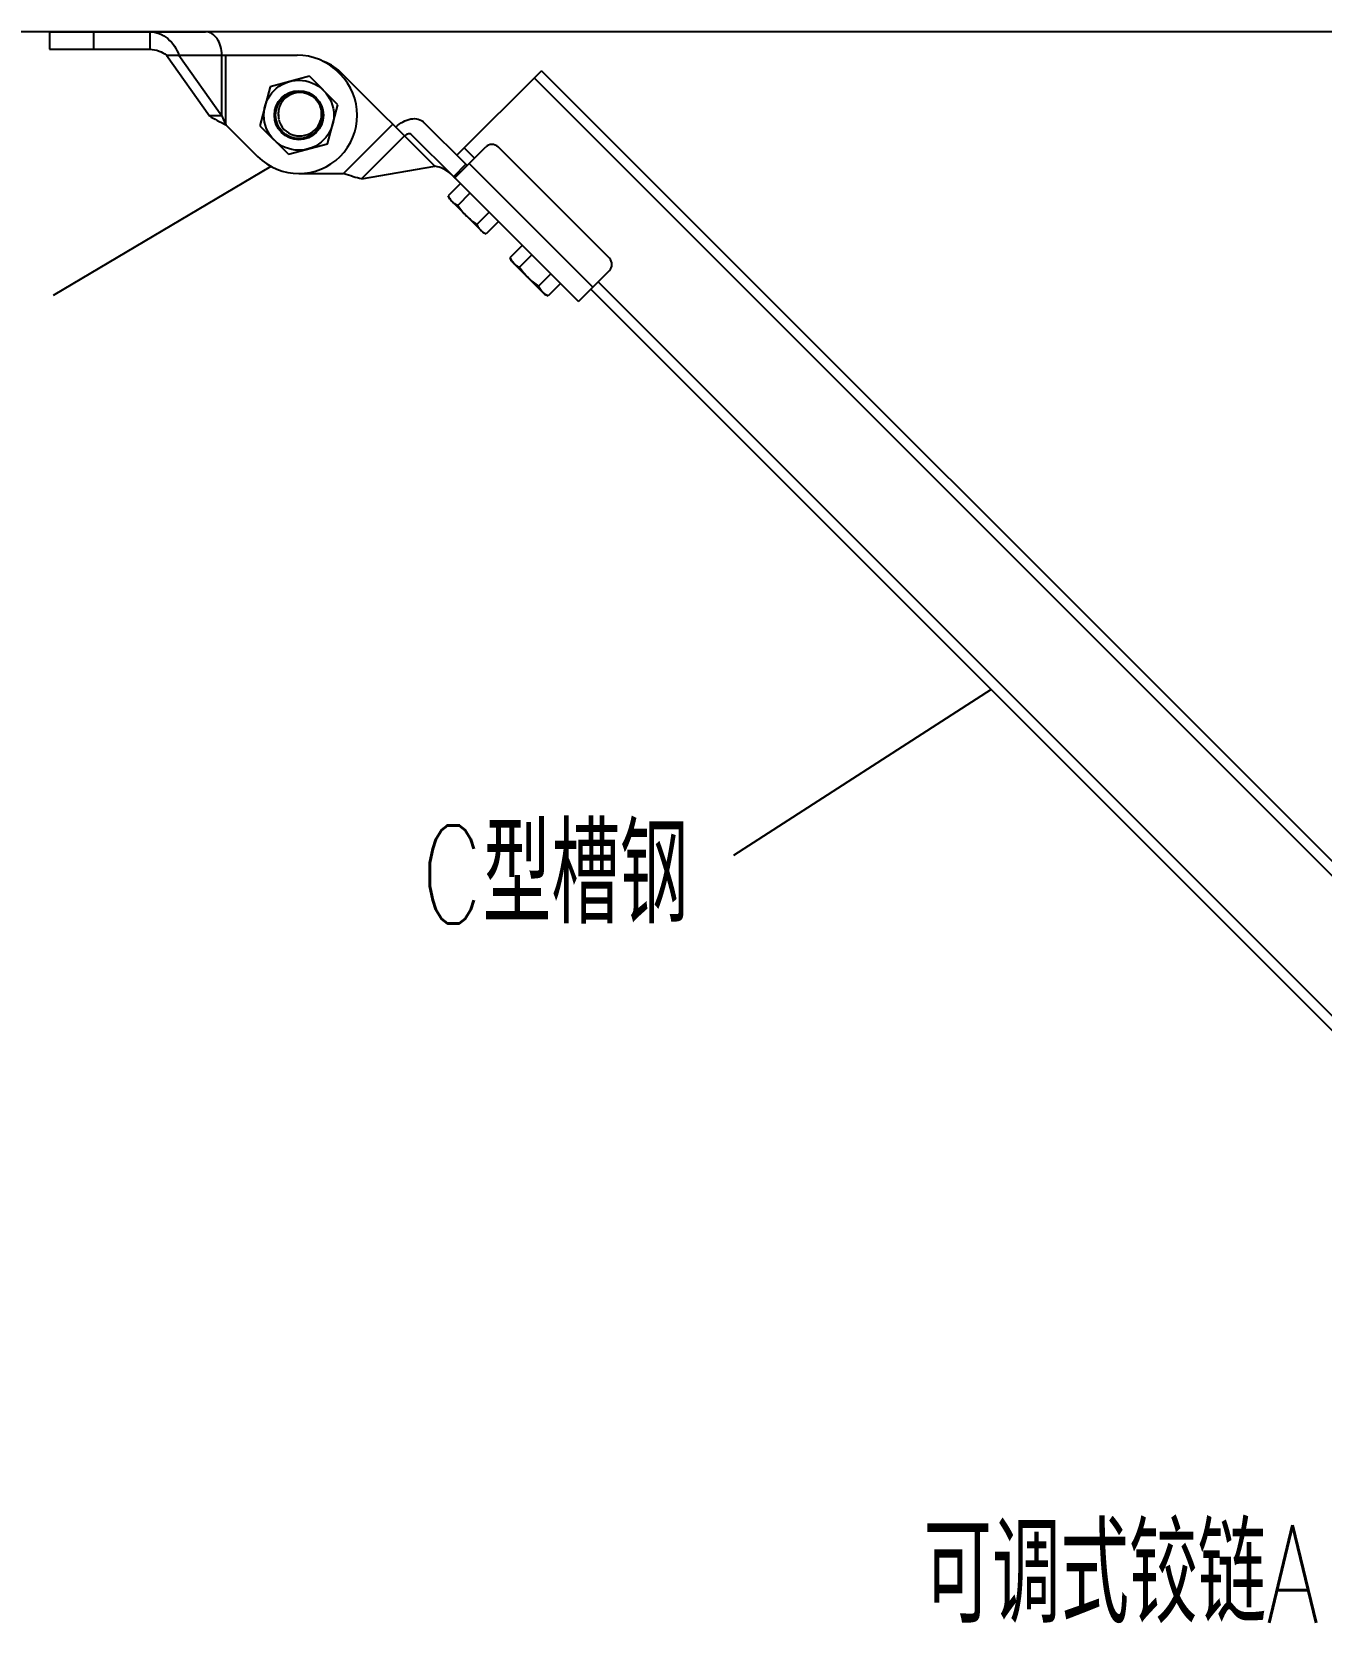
# Model space of a CAD drawing. Extents: x 1382187 to 1725648, y 860327 to 1571294.
# Drawn here: x 1499552 to 1504817, y 1247107 to 1253607 of the extents above; entities that cross this region are included whole.
import ezdxf

# ---------------------------------------------------------------- set-up
doc = ezdxf.new("R2010")
doc.units = 0
doc.header["$LTSCALE"] = 1000
doc.header["$MEASUREMENT"] = 0
doc.layers.add('bz', color=2, linetype='Continuous')
doc.layers.add('W_DIM', color=4, linetype='Continuous')
doc.styles.get("Standard").update_dxf_attribs({"font": 'gbenor.shx', "bigfont": 'gbcbig.shx'})
doc.styles.add('wwp100', font='txt.shx', dxfattribs={"width": 0.7, "height": 400, "bigfont": 'hztxt.shx'})
doc.dimstyles.get("Standard").update_dxf_attribs({"dimtxt": 0.18, "dimasz": 0.18, "dimexe": 0.18, "dimexo": 0.0625, "dimgap": 0.09, "dimtad": 0, "dimtih": 1, "dimtoh": 1, "dimdec": 4, "dimzin": 0, "dimdsep": 46, "dimtxsty": 'Standard', "dimcen": 0.09, "dimadec": 0, "dimazin": 0, "dimtfac": 1, "dimtdec": 4, "dimtofl": 0, "dimtmove": 0, "dimatfit": 3, "dimfxl": 0, "dimtolj": 1, "dimtzin": 0, "dimarcsym": 0})

msp = doc.modelspace()

# ---------------------------------------------------------------- linework, layer by layer
at = {"linetype": 'Continuous'}
for p, q in [((1499624.3, 1253606.6), (1499624.3, 1253535.2)), ((1499624.3, 1253606.6), (1500260.4, 1253606.6)), ((1499802.9, 1253606.6), (1499802.9, 1253535.2)), ((1500033.3, 1253606.6), (1500033.3, 1253535.2)), ((1499624.3, 1253535.2), (1500033.3, 1253535.2)), ((1500101.9, 1253511.4), (1500277.2, 1253263.3)), ((1500101.9, 1253511.4), (1500634.9, 1253511.4)), ((1500152.4, 1253511.4), (1500327.8, 1253263.3)), ((1500327.8, 1253263.3), (1500327.8, 1253511.4)), ((1500344.6, 1253226.8), (1500344.6, 1253511.4)), ((1500685, 1253425.2), (1500525.6, 1253382.5)), ((1500801.6, 1253308.6), (1500685, 1253425.2)), ((1500810.6, 1253434.3), (1500803.3, 1253441.6)), ((1501198, 1253057.4), (1500821, 1253434.3)), ((1501632.5, 1253447.9), (1501287.3, 1253102.7)), ((1501603, 1253418.4), (1505811.8, 1249209.6)), ((1501632.5, 1253447.9), (1505841.3, 1249239.1)), ((1500525.6, 1253382.5), (1500482.9, 1253223.2)), ((1500758.9, 1253149.2), (1500801.6, 1253308.6)), ((1500327.8, 1253263.3), (1500277.2, 1253263.3)), ((1500344.6, 1253226.8), (1500473.9, 1253097.5)), ((1500482.9, 1253223.2), (1500599.6, 1253106.5)), ((1500558.3, 1253266.2), (1500558.3, 1253266.4)), ((1500558.3, 1253263.6), (1500558.4, 1253263.4)), ((1501026.3, 1253229), (1500825.1, 1253027.8)), ((1501327.9, 1253062.1), (1501153.2, 1253236.8)), ((1500898.6, 1253006), (1501073.9, 1253181.4)), ((1501277.4, 1253011.6), (1501102.7, 1253186.3)), ((1500599.6, 1253106.5), (1500758.9, 1253149.2)), ((1501279.3, 1253010.5), (1501405.2, 1253136.4)), ((1501316.8, 1253132.2), (1501358.9, 1253090.1)), ((1501910.3, 1252681.8), (1501455.7, 1253136.4)), ((1500642.3, 1253027.8), (1500825.1, 1253027.8)), ((1500898.6, 1253006), (1501198, 1253057.4)), ((1501324.5, 1253065.6), (1501273.9, 1253015)), ((1501843, 1252563.9), (1501337.8, 1253069)), ((1501302.1, 1252986.9), (1501252, 1252936.8)), ((1501278.9, 1253010.1), (1501784, 1252505)), ((1501258.7, 1252922.6), (1501252, 1252936.8)), ((1501258.7, 1252922.6), (1501393.4, 1252787.8)), ((1501341, 1252948), (1501290.9, 1252897.9)), ((1501418.8, 1252870.2), (1501368.7, 1252820.1)), ((1501457.7, 1252831.3), (1501407.6, 1252781.2)), ((1501393.4, 1252787.8), (1501407.6, 1252781.2)), ((1501554.7, 1252734.3), (1501504.6, 1252684.2)), ((1501593.6, 1252695.4), (1501543.5, 1252645.3)), ((1501511.2, 1252670), (1501504.6, 1252684.2)), ((1501511.2, 1252670), (1501645.9, 1252535.3)), ((1501910.3, 1252631.3), (1501784, 1252505)), ((1501671.4, 1252617.6), (1501621.3, 1252567.5)), ((1501710.3, 1252578.7), (1501660.2, 1252528.6)), ((1501864, 1252584.9), (1504978.4, 1249470.6)), ((1501645.9, 1252535.3), (1501660.2, 1252528.6)), ((1501834.5, 1252555.5), (1504948.9, 1249441.1))]:
    msp.add_line(p, q, dxfattribs=at)
for radius in [142.9, 100.2, 95.3]:
    msp.add_circle((1500642.3, 1253265.9), radius, dxfattribs=at)
for centre, radius, start, end in [((1500634.9, 1253273.2), 238.1, 45, 90), ((1500652.7, 1253265.9), 238.1, 45, 67.63031), ((1500642.3, 1253265.9), 238.1, 225, 45), ((1500647.8, 1253264.5), 94.7, 72.31446, 73.94712), ((1500642.4, 1253265.9), 84.1, 177.15432, 178.71863), ((1500642.3, 1253265.9), 84, 178.71875, 179.6641), ((1500642.1, 1253265.9), 83.7, 179.75296, 181.37328), ((1500641.5, 1253271.6), 83.5, 184.99489, 185.50792), ((1500641.8, 1253265.9), 83.5, 181.37381, 181.69398), ((1500642, 1253265.9), 83.7, 181.69418, 182.60616), ((1500642.3, 1253265.9), 84, 182.60725, 185.59802), ((1500642.4, 1253265.9), 84, 185.59662, 191.09946), ((1500642.1, 1253265.9), 83.8, 191.10333, 191.4834), ((1500642.3, 1253265.9), 83.9, 191.48488, 255.44483), ((1500642.3, 1253265.9), 84, 255.4458, 258.67361), ((1500642.3, 1253265.9), 83.9, 258.67355, 262.14337), ((1500642.2, 1253265.8), 83.9, 262.14543, 265.15819), ((1500642.3, 1253266), 84.1, 265.15789, 267.69509), ((1500642.3, 1253266), 84.1, 267.70337, 268.51134), ((1500642.3, 1253266), 84.1, 267.69503, 268.78973), ((1500642.3, 1253266), 84, 268.51135, 269.23308), ((1500642.3, 1253265.8), 83.9, 268.78883, 271.69256), ((1500642.3, 1253265.7), 83.7, 269.23213, 271.6927), ((1501430.4, 1253111.1), 35.7, 45, 135), ((1501885.1, 1252656.5), 35.7, 315, 45)]:
    msp.add_arc(centre, radius, start, end, dxfattribs=at)
for points, knots in [([(1500033.3, 1253606.6), (1500046.4, 1253606.6), (1500073.3, 1253601.5), (1500108.4, 1253580.1), (1500135.7, 1253549), (1500147.9, 1253524.2), (1500152.4, 1253511.4)], [0, 0, 0, 0, 0.243233, 0.493078, 0.748723, 1, 1, 1, 1]), ([(1500327.8, 1253511.4), (1500327.8, 1253523.6), (1500324.6, 1253547.5), (1500310.5, 1253578.6), (1500288.5, 1253600.8), (1500269.3, 1253606.6), (1500260.4, 1253606.6)], [0, 0, 0, 0, 0.287969, 0.555344, 0.790533, 1, 1, 1, 1]), ([(1500033.3, 1253535.2), (1500046.1, 1253535.2), (1500070.8, 1253530.5), (1500092.4, 1253518.2), (1500101.9, 1253511.4)], [0, 0, 0, 0, 0.522516, 1, 1, 1, 1]), ([(1500674, 1253355.5), (1500660.3, 1253359.5), (1500630.5, 1253361.1), (1500596.5, 1253345.9), (1500575.9, 1253325.5), (1500564.6, 1253306.9), (1500558.3, 1253286), (1500557.6, 1253271.5), (1500558.3, 1253264.3)], [0, 0, 0, 0, 0.249273, 0.49841, 0.623846, 0.749245, 0.874621, 1, 1, 1, 1]), ([(1500644.7, 1253182), (1500652, 1253181.7), (1500666.8, 1253183.1), (1500687.6, 1253190.7), (1500705.9, 1253203.3), (1500725.2, 1253225.4), (1500738.3, 1253260.9), (1500734.4, 1253291), (1500729.3, 1253304.6)], [0, 0, 0, 0, 0.125414, 0.250833, 0.376265, 0.501706, 0.750785, 1, 1, 1, 1]), ([(1500277.2, 1253263.3), (1500287.1, 1253256.5), (1500309.4, 1253244), (1500332.4, 1253232.8), (1500344.6, 1253226.8)], [0, 0, 0, 0, 0.468219, 1, 1, 1, 1]), ([(1500327.8, 1253263.3), (1500328.9, 1253260.3), (1500333.8, 1253247.8), (1500340, 1253235.8), (1500344.6, 1253226.8)], [0, 0, 0, 0, 0.244001, 1, 1, 1, 1]), ([(1501038.2, 1253217.1), (1501046.9, 1253225.8), (1501066, 1253240.3), (1501098, 1253252.4), (1501129.2, 1253252.6), (1501146.9, 1253243.1), (1501153.2, 1253236.8)], [0, 0, 0, 0, 0.287971, 0.555344, 0.790532, 1, 1, 1, 1]), ([(1501102.7, 1253186.3), (1501101.1, 1253187.9), (1501096.7, 1253190.2), (1501088.9, 1253190.2), (1501080.9, 1253187.2), (1501076.1, 1253183.5), (1501073.9, 1253181.4)], [0, 0, 0, 0, 0.209498, 0.444667, 0.711989, 1, 1, 1, 1]), ([(1500898.6, 1253006), (1500886.8, 1253008.1), (1500862.1, 1253015), (1500837.9, 1253023.3), (1500825.1, 1253027.8)], [0, 0, 0, 0, 0.468219, 1, 1, 1, 1]), ([(1501263.3, 1253025.7), (1501254.2, 1253034.8), (1501233.4, 1253048.9), (1501209.5, 1253055.5), (1501198, 1253057.4)], [0, 0, 0, 0, 0.522516, 1, 1, 1, 1]), ([(1501279.3, 1253010.5), (1501279.2, 1253010.5), (1501278.4, 1253010.3), (1501277.8, 1253011.1), (1501277.4, 1253011.6)], [0, 0, 0, 0, 0.126775, 1, 1, 1, 1]), ([(1501252, 1252936.8), (1501252.6, 1252935.6), (1501254.9, 1252930.9), (1501257.5, 1252926.4), (1501259.7, 1252923.2)], [0, 0, 0, 0, 0.253346, 1, 1, 1, 1]), ([(1501267.7, 1252913.5), (1501271, 1252910.3), (1501278.3, 1252904.3), (1501286.6, 1252899.9), (1501290.9, 1252897.9)], [0, 0, 0, 0, 0.493589, 1, 1, 1, 1]), ([(1501368.7, 1252820.1), (1501370.7, 1252815.8), (1501375.2, 1252807.5), (1501381.1, 1252800.1), (1501384.4, 1252796.9)], [0, 0, 0, 0, 0.506411, 1, 1, 1, 1]), ([(1501384.4, 1252796.9), (1501387.6, 1252793.6), (1501395, 1252787.7), (1501403.3, 1252783.2), (1501407.6, 1252781.2)], [0, 0, 0, 0, 0.493589, 1, 1, 1, 1]), ([(1501504.6, 1252684.2), (1501505.2, 1252683), (1501507.4, 1252678.3), (1501510.1, 1252673.8), (1501512.2, 1252670.6)], [0, 0, 0, 0, 0.253346, 1, 1, 1, 1]), ([(1501520.3, 1252661), (1501523.5, 1252657.7), (1501530.9, 1252651.8), (1501539.2, 1252647.3), (1501543.5, 1252645.3)], [0, 0, 0, 0, 0.493589, 1, 1, 1, 1]), ([(1501621.3, 1252567.5), (1501623.3, 1252563.2), (1501627.7, 1252554.9), (1501633.7, 1252547.6), (1501636.9, 1252544.3)], [0, 0, 0, 0, 0.506411, 1, 1, 1, 1]), ([(1501636.9, 1252544.3), (1501640.2, 1252541), (1501647.6, 1252535.1), (1501655.9, 1252530.7), (1501660.2, 1252528.6)], [0, 0, 0, 0, 0.493589, 1, 1, 1, 1])]:
    msp.add_open_spline(points, degree=3, knots=knots, dxfattribs=at)
for points in [[(1501259.7, 1252923.2), (1501262.1, 1252919.8), (1501264.7, 1252916.5), (1501267.7, 1252913.5)], [(1501290.9, 1252897.9), (1501301.4, 1252882.7), (1501313, 1252868.2), (1501326, 1252855.2)], [(1501326, 1252855.2), (1501339, 1252842.2), (1501353.6, 1252830.6), (1501368.7, 1252820.1)], [(1501512.2, 1252670.6), (1501514.6, 1252667.2), (1501517.3, 1252663.9), (1501520.3, 1252661)], [(1501543.5, 1252645.3), (1501554, 1252630.2), (1501565.6, 1252615.7), (1501578.6, 1252602.6)], [(1501578.6, 1252602.6), (1501591.6, 1252589.6), (1501606.1, 1252578), (1501621.3, 1252567.5)]]:
    msp.add_open_spline(points, degree=3, dxfattribs=at)
at = {"layer": 'bz'}
msp.add_line((1509959.4, 1253606.6), (1498951.4, 1253606.6), dxfattribs=at)

# ---------------------------------------------------------------- texts
at = {"layer": 'W_DIM', "color": 7, "style": 'wwp100', "width": 0.7}
for s, p in [('C型槽钢', (1501141.2, 1249965.3)), ('可调式铰链A', (1503192.9, 1247107.8))]:
    msp.add_text(s, height=400, dxfattribs=at).set_placement(p)

# ---------------------------------------------------------------- leaders
for points in [[(1500527.6, 1253057.2), (1499638.7, 1252529.9)], [(1503469.2, 1250920.8), (1502417.8, 1250242.3)]]:
    msp.add_leader(points, dimstyle='Standard', override={"dimgap": 20, "dimtad": 0})

doc.saveas('drawing.dxf')
